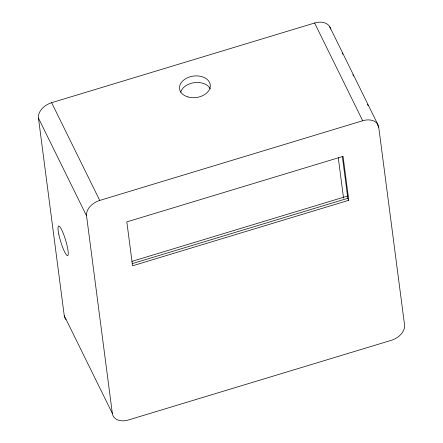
<?xml version="1.0" encoding="UTF-8"?>
<svg xmlns="http://www.w3.org/2000/svg" width="443" height="443" viewBox="0 0 443 443"><rect width="100%" height="100%" fill="white"/><g stroke="black" fill="none" stroke-linecap="round" stroke-linejoin="round"><path stroke-width="0.66" d="M65.918 319.564A15.477 10.77 -26.2 0 1 64.257 315.704L38.458 118.104A15.477 10.77 -26.2 0 1 51.632 102.698L314.608 23.008A15.477 10.77 -26.2 0 1 330.572 29.083M112.35 413.441L86.551 215.841A15.477 10.77 -26.2 0 1 99.73 200.435L362.701 120.745A15.477 10.77 -26.2 0 1 378.743 127.296L404.542 324.896A15.477 10.77 -26.2 0 1 391.368 340.302L128.392 419.992A15.477 10.77 -26.2 0 1 112.35 413.441L64.257 315.704M131.92 261.387L347.938 195.928M132.241 263.613L347.805 198.292L342.339 156.44M348.785 200.286L132.562 265.806L126.831 221.893L343.054 156.373L348.785 200.286L347.805 198.292M329.78 26.868L377.873 124.61M342.217 53.066L342.827 54.301M352.872 74.717L353.481 75.952M367.48 104.41L368.089 105.65M377.525 124.826L378.743 127.296M314.608 23.008L362.701 120.745M51.632 102.698L99.73 200.435M38.458 118.104L86.551 215.841M338.269 157.714L343.541 198.099M180.655 92.222A15.477 10.815 -7.4 0 1 194.798 82.597A15.477 10.815 -7.4 0 1 210.37 88.949M188.037 96.973A15.477 10.815 -7.4 0 0 210.281 85.095A15.477 10.815 -7.4 0 0 186.376 78.3A15.477 10.815 -7.4 0 0 188.037 96.973M58.764 234.042A15.477 2.558 73.1 0 0 67.618 255.65A15.477 2.558 73.1 0 0 63.022 232.813A15.477 2.558 73.1 0 0 58.764 234.042"/></g></svg>
